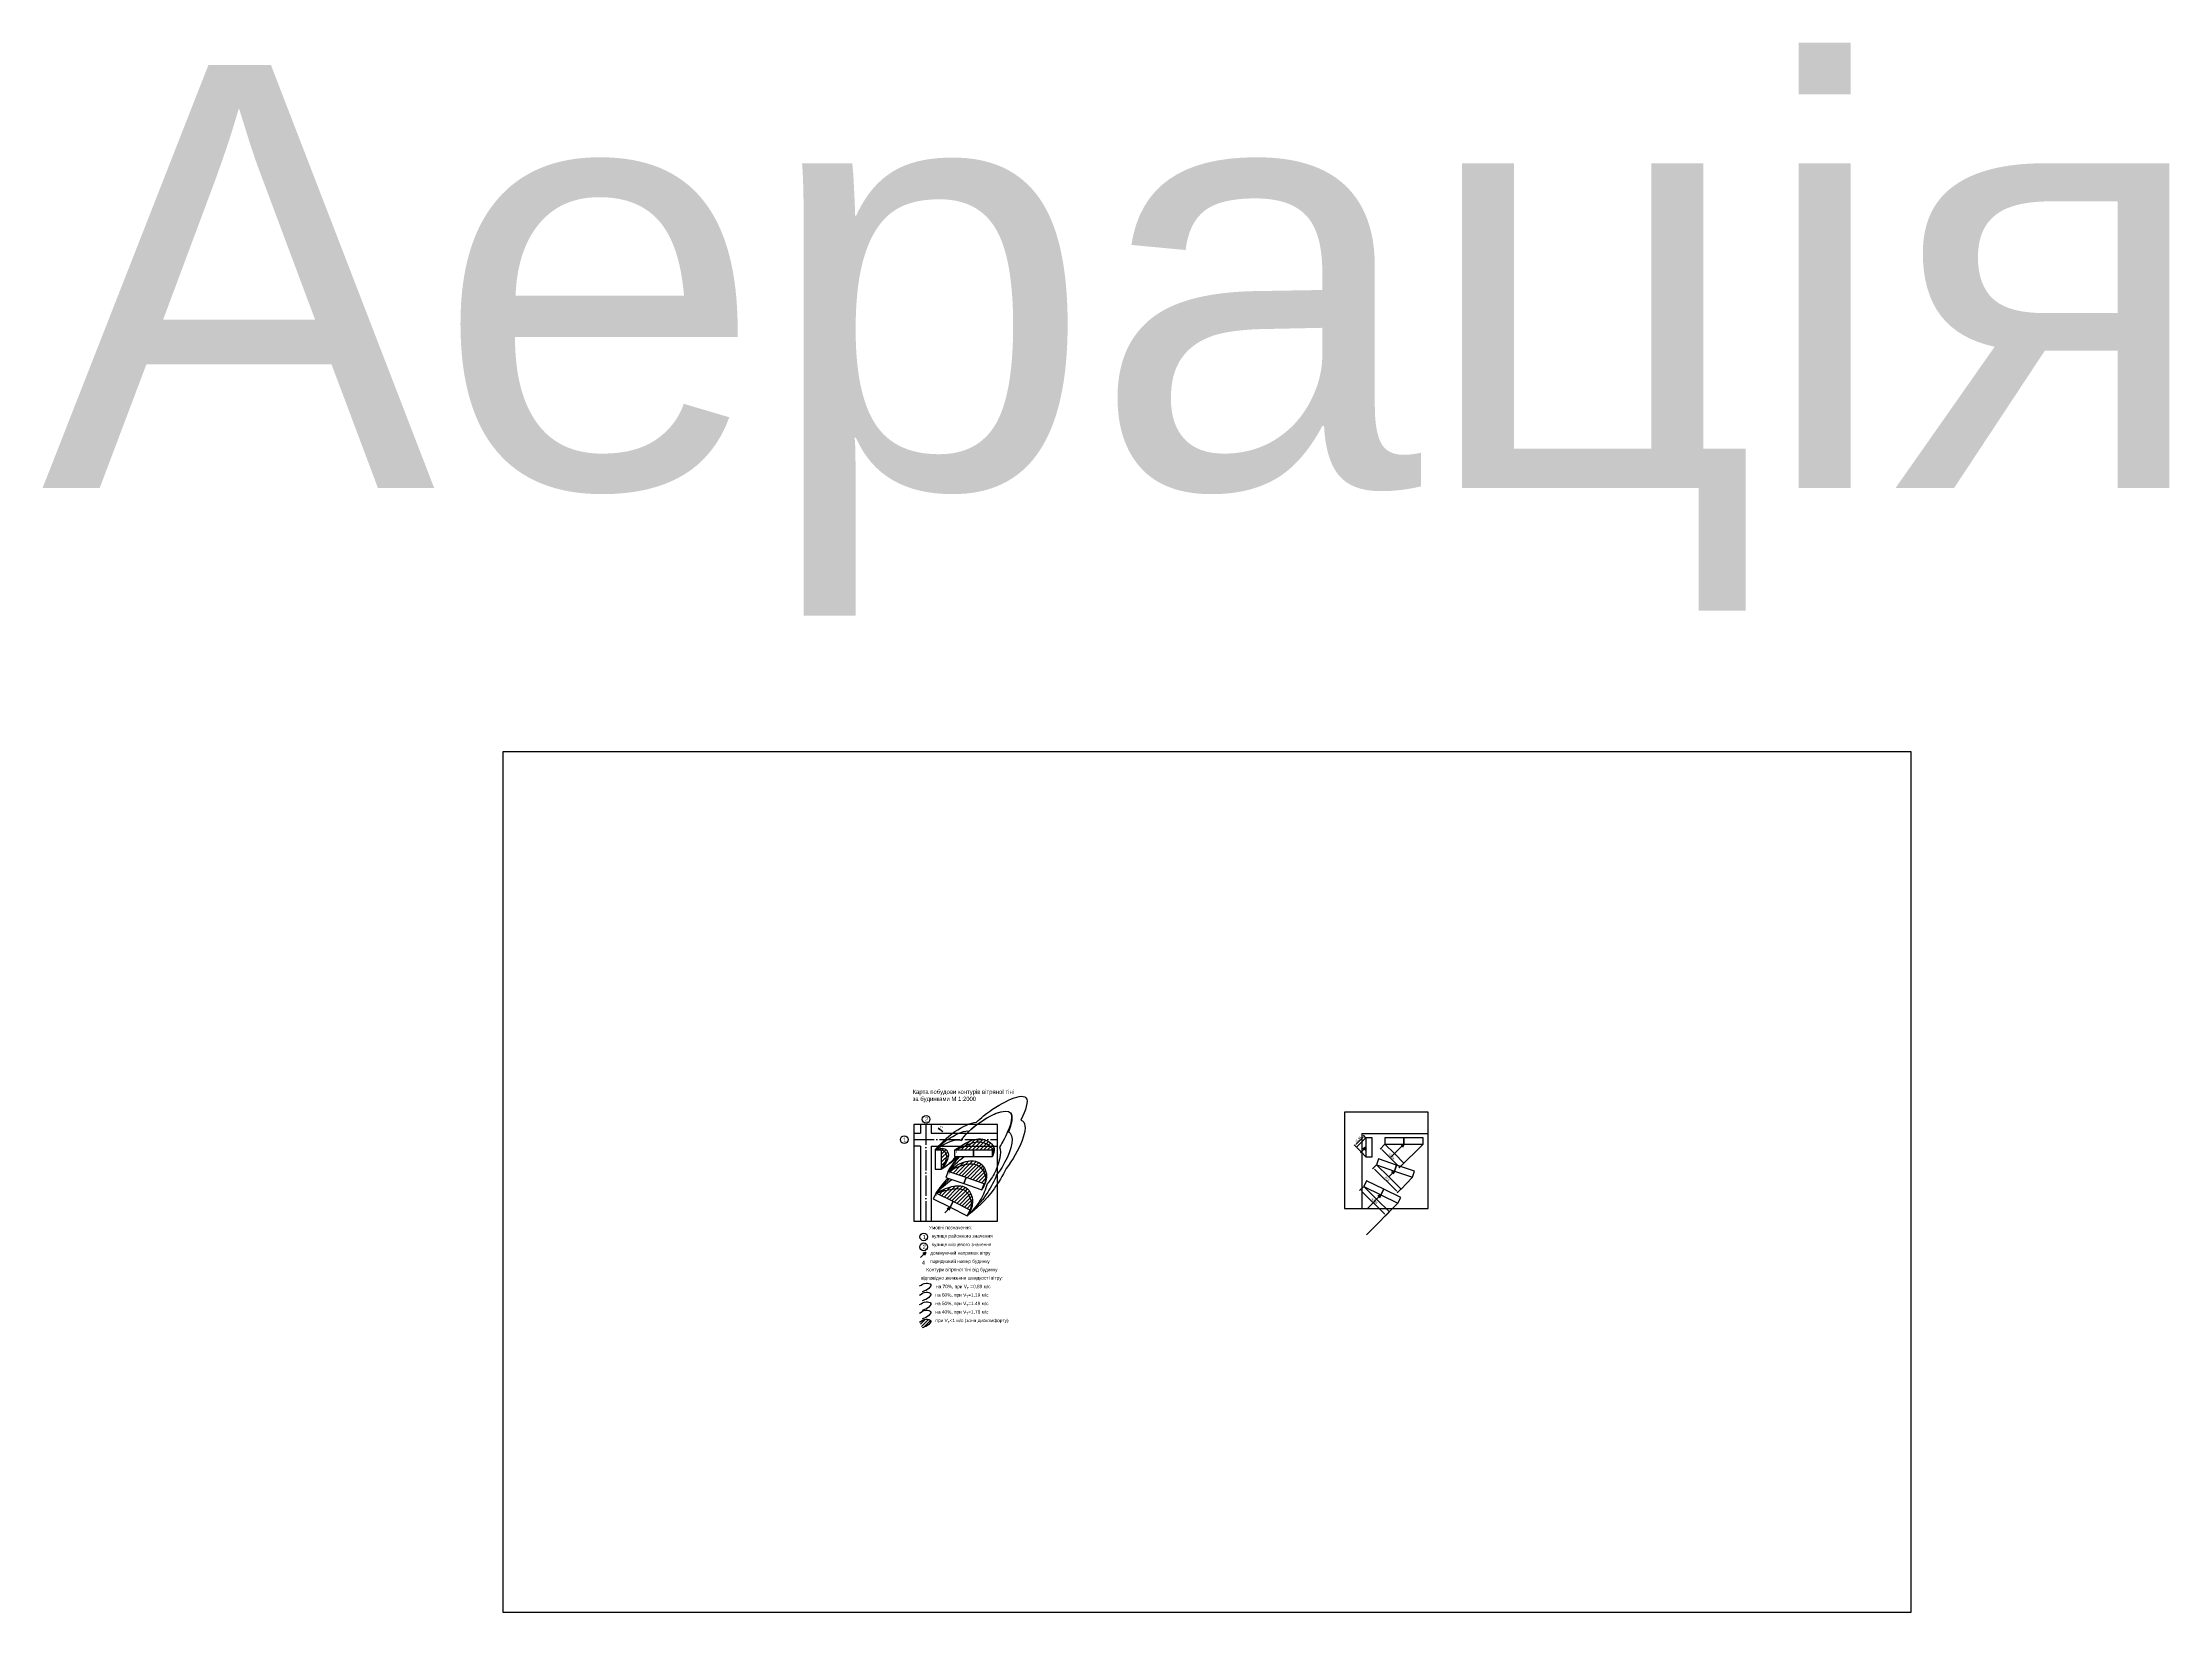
# Model space of a CAD drawing. Header units: millimetres. Extents: x 3866 to 35600, y -8896 to 9491.
# Drawn here: x 22199 to 24713, y -6246 to -4390 of the extents above; entities that cross this region are included whole.
import ezdxf

# ---------------------------------------------------------------- set-up
doc = ezdxf.new("R2010")
doc.units = ezdxf.units.MM
doc.linetypes.add('ACAD_ISO04W100', pattern=[30, 24, -3, 0, -3])
for name, color, linetype in [('А.1м.с', 7, 'Continuous'), ('А.40', 5, 'Continuous'), ('А.50', 3, 'Continuous'), ('А.60', 210, 'Continuous'), ('А.70', 130, 'Continuous'), ('будівлі', 7, 'Continuous'), ('ВДМ', 7, 'Continuous'), ('шум1', 243, 'Continuous')]:
    doc.layers.add(name, color=color, linetype=linetype)
doc.styles.get("Standard").update_dxf_attribs({"font": 'arial.ttf'})
doc.dimstyles.new('ISO-25', dxfattribs={"dimtxt": 2.5, "dimasz": 2.5, "dimexe": 1.25, "dimexo": 0.625, "dimtad": 1, "dimtxsty": 'Standard', "dimcen": 2.5, "dimadec": 0, "dimazin": 0, "dimtfac": 1, "dimtmove": 0, "dimatfit": 3, "dimfxl": 1, "dimarcsym": 0})

# ---------------------------------------------------------------- blocks, each defined once
blk = doc.blocks.new('*D2')
at = {"color": 0, "lineweight": -2, "transparency": 16777216}
for p, q in [((23763, -5684.2), (23760.7, -5681.8)), ((23751.8, -5695.4), (23749.4, -5693.1)), ((23752.1, -5692.2), (23759.8, -5684.5))]:
    blk.add_line(p, q, dxfattribs=at)
at = {"color": 0, "lineweight": 40, "transparency": 16777216}
for points in [[(23759.5, -5684.2), (23760.1, -5684.8), (23761.6, -5682.7)], [(23751.8, -5691.9), (23752.4, -5692.5), (23750.3, -5694)]]:
    blk.add_solid(points, dxfattribs=at)
at = {"layer": 'Defpoints', "color": 0, "lineweight": 40, "transparency": 16777216}
for p in [(23761.6, -5682.7), (23752.2, -5695.9), (23763.5, -5684.6)]:
    blk.add_point(p, dxfattribs=at)
at = {"color": 0, "lineweight": 40, "transparency": 16777216, "insert": (23754.4, -5686.8), "char_height": 2.5, "attachment_point": 5, "rotation": 45}
blk.add_mtext('15,91', dxfattribs=at)
blk = doc.blocks.new('*D3')
at = {"color": 0, "lineweight": -2, "transparency": 16777216}
for p, q in [((23785.5, -5692.6), (23780.1, -5698)), ((23782.7, -5698.9), (23801.5, -5717.8)), ((23807.9, -5715), (23802.4, -5720.4))]:
    blk.add_line(p, q, dxfattribs=at)
at = {"color": 0, "lineweight": 40, "transparency": 16777216}
for points in [[(23783, -5698.6), (23782.4, -5699.2), (23781, -5697.1)], [(23801.8, -5717.5), (23801.2, -5718.1), (23803.3, -5719.6)]]:
    blk.add_solid(points, dxfattribs=at)
at = {"layer": 'Defpoints', "color": 0, "lineweight": 40, "transparency": 16777216}
for p in [(23786, -5692.1), (23803.3, -5719.6), (23808.3, -5714.6)]:
    blk.add_point(p, dxfattribs=at)
at = {"color": 0, "lineweight": 40, "transparency": 16777216, "insert": (23793.6, -5706.8), "char_height": 2.5, "attachment_point": 5, "rotation": 314.8587}
blk.add_mtext('31,66', dxfattribs=at)
blk = doc.blocks.new('*D4')
at = {"color": 0, "lineweight": -2, "transparency": 16777216}
for p, q in [((23760.5, -5742.6), (23756, -5747.1)), ((23758.7, -5748), (23785.3, -5774.5)), ((23790.8, -5772.7), (23786.2, -5777.2))]:
    blk.add_line(p, q, dxfattribs=at)
at = {"color": 0, "lineweight": 40, "transparency": 16777216}
for points in [[(23759, -5747.7), (23758.4, -5748.3), (23756.9, -5746.2)], [(23785.6, -5774.2), (23785.1, -5774.8), (23787.1, -5776.3)]]:
    blk.add_solid(points, dxfattribs=at)
at = {"layer": 'Defpoints', "color": 0, "lineweight": 40, "transparency": 16777216}
for p in [(23761, -5742.1), (23787.1, -5776.3), (23791.2, -5772.2)]:
    blk.add_point(p, dxfattribs=at)
at = {"color": 0, "lineweight": 40, "transparency": 16777216, "insert": (23773.5, -5759.7), "char_height": 2.5, "attachment_point": 5, "rotation": 315.122}
blk.add_mtext('42,65', dxfattribs=at)
blk = doc.blocks.new('*D5')
at = {"color": 0, "lineweight": -2, "transparency": 16777216}
for p, q in [((23775.6, -5717.2), (23771.4, -5721.5)), ((23774.1, -5722.3), (23799.5, -5747.2)), ((23804.6, -5745.6), (23800.4, -5749.9))]:
    blk.add_line(p, q, dxfattribs=at)
at = {"color": 0, "lineweight": 40, "transparency": 16777216}
for points in [[(23774.3, -5722), (23773.8, -5722.6), (23772.3, -5720.6)], [(23799.8, -5746.9), (23799.2, -5747.5), (23801.3, -5749)]]:
    blk.add_solid(points, dxfattribs=at)
at = {"layer": 'Defpoints', "color": 0, "lineweight": 40, "transparency": 16777216}
for p in [(23776, -5716.7), (23801.3, -5749), (23805.1, -5745.1)]:
    blk.add_point(p, dxfattribs=at)
at = {"color": 0, "lineweight": 40, "transparency": 16777216, "insert": (23788.3, -5733.3), "char_height": 2.5, "attachment_point": 5, "rotation": 315.6061}
blk.add_mtext('40,6', dxfattribs=at)

msp = doc.modelspace()

# ---------------------------------------------------------------- hatches: boundary and pattern name
at = {"layer": 'А.1м.с'}
h = msp.add_hatch(dxfattribs=at)
h.set_pattern_fill('ANSI31', color=256)
edge = h.paths.add_edge_path()
edge.add_spline(control_points=[(23261.841, -5721.921), (23263.667, -5718.693), (23266.617, -5713.478), (23268.762, -5704.781), (23262.899, -5698.028), (23257.41, -5698.921), (23254.341, -5699.421)], knot_values=[0, 0, 0, 0, 11.24304489, 18.16762156, 25.07905023, 33.8451357, 33.8451357, 33.8451357, 33.8451357], degree=3, periodic=0)
edge.add_line((23254.341, -5699.421), (23261.841, -5699.421))
edge.add_line((23261.841, -5699.421), (23261.841, -5721.921))
edge = h.paths.add_edge_path()
edge.add_spline(control_points=[(23261.841, -5721.921), (23264.644, -5718.29), (23268.858, -5712.832), (23271.097, -5703.216), (23264.565, -5695.68), (23258.246, -5697.992), (23254.341, -5699.421)], knot_values=[0, 0, 0, 0, 13.75412054, 20.67869721, 27.59012588, 38.77571476, 38.77571476, 38.77571476, 38.77571476], degree=3, periodic=0)
edge.add_spline(control_points=[(23254.341, -5699.421), (23257.41, -5698.921), (23262.899, -5698.028), (23268.762, -5704.781), (23266.617, -5713.478), (23263.667, -5718.693), (23261.841, -5721.921)], knot_values=[0, 0, 0, 0, 8.76608547, 15.67751414, 22.60209081, 33.8451357, 33.8451357, 33.8451357, 33.8451357], degree=3, periodic=0)
h = msp.add_hatch(dxfattribs=at)
h.set_pattern_fill('ANSI31', color=256)
edge = h.paths.add_edge_path()
edge.add_spline(control_points=[(23322.745, -5694.421), (23320.694, -5690.988), (23316.427, -5688.237), (23312.063, -5686.921)], knot_values=[38.12161937, 38.12161937, 38.12161937, 38.12161937, 50.43947793, 50.43947793, 50.43947793, 50.43947793], degree=3, periodic=0)
edge.add_line((23312.063, -5686.921), (23299.908, -5686.921))
edge.add_spline(control_points=[(23299.908, -5686.921), (23297.249, -5687.644), (23291.889, -5689.951), (23286.944, -5692.836), (23284.421, -5694.421)], knot_values=[9.09746139, 9.09746139, 9.09746139, 9.09746139, 17.29577933, 26.23985551, 26.23985551, 26.23985551, 26.23985551], degree=3, periodic=0)
edge.add_line((23284.421, -5694.421), (23288.586, -5694.421))
edge.add_spline(control_points=[(23288.586, -5694.421), (23289.378, -5694.088), (23295.825, -5691.385), (23305.528, -5687.454), (23316.032, -5692.136), (23318.718, -5694.421)], knot_values=[12.78265866, 12.78265866, 12.78265866, 12.78265866, 15.34772271, 33.61444356, 43.42856335, 43.42856335, 43.42856335, 43.42856335], degree=3, periodic=0)
edge.add_line((23318.718, -5694.421), (23322.745, -5694.421))
edge = h.paths.add_edge_path()
edge.add_spline(control_points=[(23321.841, -5706.921), (23323.105, -5703.718), (23324.844, -5699.307), (23323.345, -5695.425), (23322.745, -5694.421)], knot_values=[50.43947793, 50.43947793, 50.43947793, 50.43947793, 59.999457, 63.60308454, 63.60308454, 63.60308454, 63.60308454], degree=3, periodic=0)
edge.add_line((23322.745, -5694.421), (23318.718, -5694.421))
edge.add_spline(control_points=[(23318.718, -5694.421), (23320.885, -5696.265), (23323.558, -5700.234), (23322.356, -5704.914), (23321.841, -5706.921)], knot_values=[43.42856335, 43.42856335, 43.42856335, 43.42856335, 51.34929062, 57.29868635, 57.29868635, 57.29868635, 57.29868635], degree=3, periodic=0)
edge = h.paths.add_edge_path()
edge.add_spline(control_points=[(23321.841, -5706.921), (23322.356, -5704.914), (23323.558, -5700.234), (23320.885, -5696.265), (23318.718, -5694.421)], knot_values=[43.42856335, 43.42856335, 43.42856335, 43.42856335, 49.37795907, 57.29868635, 57.29868635, 57.29868635, 57.29868635], degree=3, periodic=0)
edge.add_line((23318.718, -5694.421), (23288.586, -5694.421))
edge.add_spline(control_points=[(23288.586, -5694.421), (23284.64, -5696.081), (23280.741, -5697.751), (23276.841, -5699.421)], knot_values=[0, 0, 0, 0, 12.78265866, 12.78265866, 12.78265866, 12.78265866], degree=3, periodic=0)
edge.add_line((23276.841, -5699.421), (23299.341, -5699.421))
edge.add_line((23299.341, -5699.421), (23321.841, -5699.421))
edge.add_line((23321.841, -5699.421), (23321.841, -5706.921))
edge = h.paths.add_edge_path(flags=17)
edge.add_spline(control_points=[(23318.718, -5694.421), (23316.032, -5692.136), (23305.528, -5687.454), (23295.825, -5691.385), (23289.378, -5694.088), (23288.586, -5694.421)], knot_values=[12.78265866, 12.78265866, 12.78265866, 12.78265866, 22.59677845, 40.8634993, 43.42856335, 43.42856335, 43.42856335, 43.42856335], degree=3, periodic=0)
edge.add_line((23288.586, -5694.421), (23318.718, -5694.421))
edge = h.paths.add_edge_path(flags=17)
edge.add_spline(control_points=[(23276.841, -5699.421), (23280.741, -5697.751), (23284.64, -5696.081), (23288.586, -5694.421)], knot_values=[0, 0, 0, 0, 12.78265866, 12.78265866, 12.78265866, 12.78265866], degree=3, periodic=0)
edge.add_line((23288.586, -5694.421), (23284.421, -5694.421))
edge.add_spline(control_points=[(23284.421, -5694.421), (23281.855, -5696.033), (23279.348, -5697.727), (23276.841, -5699.421)], knot_values=[0, 0, 0, 0, 9.09746139, 9.09746139, 9.09746139, 9.09746139], degree=3, periodic=0)
h = msp.add_hatch(dxfattribs=at)
h.set_pattern_fill('ANSI31', color=256)
edge = h.paths.add_edge_path()
edge.add_spline(control_points=[(23309.509, -5746.05), (23312.368, -5740.673), (23318.156, -5729.79), (23307.62, -5710.482), (23285.749, -5712.189), (23275.174, -5720.073), (23269.347, -5724.418)], knot_values=[0, 0, 0, 0, 17.48571794, 35.38647666, 53.16169443, 74.98081299, 74.98081299, 74.98081299, 74.98081299], degree=3, periodic=0)
edge.add_spline(control_points=[(23269.341, -5724.421), (23274.956, -5721.578), (23285.782, -5716.097), (23306.25, -5713.901), (23316.575, -5732.052), (23311.648, -5741.812), (23309.509, -5746.05)], knot_values=[0, 0, 0, 0, 19.14891452, 36.92413229, 54.82489102, 68.56093059, 68.56093059, 68.56093059, 68.56093059], degree=3, periodic=0)
h = msp.add_hatch(dxfattribs=at)
h.set_pattern_fill('ANSI31', color=256)
edge = h.paths.add_edge_path()
edge.add_spline(control_points=[(23309.509, -5746.05), (23311.648, -5741.812), (23316.575, -5732.052), (23306.25, -5713.901), (23286.37, -5716.034), (23275.885, -5721.118), (23270.727, -5723.72)], knot_values=[1.57501084, 1.57501084, 1.57501084, 1.57501084, 15.31105042, 33.21180914, 50.98702691, 68.56093059, 68.56093059, 68.56093059, 68.56093059], degree=3, periodic=0)
edge.add_line((23270.727, -5723.72), (23269.347, -5724.418))
edge.add_line((23269.347, -5724.418), (23290.637, -5731.682))
edge.add_line((23290.637, -5731.682), (23311.93, -5738.952))
edge.add_line((23311.93, -5738.952), (23309.509, -5746.05))
h = msp.add_hatch(dxfattribs=at)
h.set_pattern_fill('ANSI31', color=256)
edge = h.paths.add_edge_path()
edge.add_spline(control_points=[(23292.186, -5776.854), (23294.748, -5772.758), (23301.202, -5762.441), (23294.132, -5740.167), (23271.791, -5741.405), (23261.099, -5747.058), (23255.163, -5750.197)], knot_values=[0, 0, 0, 0, 14.34736448, 36.14233466, 52.51292332, 72.94465158, 72.94465158, 72.94465158, 72.94465158], degree=3, periodic=0)
edge.add_spline(control_points=[(23255.163, -5750.197), (23260.688, -5748.487), (23271.302, -5745.202), (23292.338, -5743.317), (23299.383, -5764.385), (23293.96, -5773.78), (23292.186, -5776.854)], knot_values=[0, 0, 0, 0, 17.7688353, 34.13942396, 55.93439414, 66.53484868, 66.53484868, 66.53484868, 66.53484868], degree=3, periodic=0)
h = msp.add_hatch(dxfattribs=at)
h.set_pattern_fill('ANSI31', color=256)
edge = h.paths.add_edge_path()
edge.add_spline(control_points=[(23292.186, -5776.854), (23293.96, -5773.78), (23299.383, -5764.385), (23292.338, -5743.317), (23271.302, -5745.202), (23260.688, -5748.487), (23255.163, -5750.197)], knot_values=[0, 0, 0, 0, 10.60045455, 32.39542472, 48.76601338, 66.53484868, 66.53484868, 66.53484868, 66.53484868], degree=3, periodic=0)
edge.add_line((23255.163, -5750.197), (23275.335, -5760.163))
edge.add_line((23275.335, -5760.163), (23295.558, -5770.155))
h = msp.add_hatch(dxfattribs=at)
h.set_pattern_fill('ANSI31', color=256, scale=0.831453)
h.set_pattern_definition([(45, (3916.691, -958.413), (-1.86666616, 1.86666616), [])])
edge = h.paths.add_edge_path()
edge.add_spline(control_points=[(23238.634, -5909.333), (23240.661, -5908.725), (23244.752, -5907.499), (23251.726, -5900.257), (23241.751, -5898.265), (23237.997, -5900.884), (23235.798, -5902.418)], knot_values=[0, 0, 0, 0, 8.2565638, 16.66560496, 23.6927659, 33.62863913, 33.62863913, 33.62863913, 33.62863913], degree=3, periodic=0)
edge.add_line((23235.798, -5902.418), (23238.634, -5909.333))

# ---------------------------------------------------------------- linework, layer by layer
for points in [[(23738.229, -5768.251), (23836.9, -5768.251), (23836.9, -5654.389), (23738.229, -5654.389), (23738.229, -5768.251)], [(23229.099, -5783.057), (23327.77, -5783.057), (23327.77, -5669.195), (23229.099, -5669.195), (23229.099, -5783.057)]]:
    msp.add_lwpolyline(points)
at = {"color": 2, "lineweight": 40}
for points in [[(23763.471, -5684.615), (23752.221, -5695.865)], [(23757.85, -5701.493), (23752.221, -5695.865)], [(23763.471, -5695.865), (23757.034, -5702.302)], [(23763.471, -5707.115), (23757.846, -5701.49)], [(23763.471, -5695.865), (23759.952, -5697.562)], [(23763.471, -5695.865), (23761.774, -5699.385)], [(23785.971, -5692.115), (23797.221, -5703.365)], [(23808.471, -5692.115), (23792.795, -5707.792)], [(23797.221, -5703.365), (23808.304, -5714.559)], [(23830.971, -5692.115), (23802.786, -5720.023)], [(23808.471, -5692.115), (23804.952, -5693.812)], [(23808.471, -5692.115), (23806.774, -5695.635)], [(23776.05, -5716.713), (23790.375, -5730.978)], [(23797.344, -5723.979), (23790.375, -5730.978)], [(23790.375, -5730.978), (23804.939, -5745.237)], [(23797.344, -5723.979), (23793.824, -5725.676)], [(23797.344, -5723.979), (23795.647, -5727.499)], [(23818.639, -5731.244), (23804.939, -5745.237)], [(23760.971, -5742.115), (23776.084, -5757.163)], [(23781.144, -5752.082), (23765.207, -5768.086)], [(23776.084, -5757.163), (23791.196, -5772.211)], [(23781.144, -5752.082), (23777.624, -5753.779)], [(23781.144, -5752.082), (23779.447, -5755.601)], [(23801.316, -5762.048), (23763.949, -5799.574)]]:
    msp.add_lwpolyline(points, dxfattribs=at)
at = {"color": 7, "lineweight": 40}
for points in [[(23272.013, -5766.887), (23265.576, -5773.324)], [(23272.013, -5766.887), (23268.493, -5768.584)], [(23272.013, -5766.887), (23270.316, -5770.407)]]:
    msp.add_lwpolyline(points, dxfattribs=at)
at = {"lineweight": 40}
for points in [[(23243.286, -5819.73), (23236.849, -5826.166)], [(23243.286, -5819.73), (23239.766, -5821.427)], [(23243.286, -5819.73), (23241.589, -5823.249)]]:
    msp.add_lwpolyline(points, dxfattribs=at)
for centre in [(23217.626, -5686.883), (23243.411, -5662.847), (23240.669, -5801.876), (23240.61, -5813.586)]:
    msp.add_circle(centre, 4.556)
at = {"layer": 'А.1м.с'}
for points in [[(23261.841, -5721.921), (23269.128, -5710.256), (23269.912, -5703.376), (23265.448, -5698.099), (23254.341, -5699.421)], [(23276.841, -5699.421), (23292.217, -5689.983), (23310.136, -5686.435), (23323.923, -5697.59), (23321.841, -5706.921)], [(23269.347, -5724.418), (23288.192, -5713.421), (23305.959, -5713.965), (23314.962, -5729.437), (23309.509, -5746.05)], [(23255.163, -5750.197), (23274, -5742.284), (23290.332, -5743.408), (23298.088, -5763.777), (23292.186, -5776.854)], [(23235.798, -5902.418), (23243.395, -5899.171), (23248.984, -5900.875), (23244.915, -5906.561), (23238.634, -5909.333)]]:
    msp.add_spline(points, degree=3, dxfattribs=at)
at = {"layer": 'А.40', "color": 5}
for points, knots in [([(23302.86, -5666.244), (23305.486, -5663.765), (23324.311, -5647.401), (23370.852, -5622.486), (23361.35, -5652.18), (23355.326, -5663.821)], [43.67590181, 43.67590181, 43.67590181, 43.67590181, 53.39672759, 107.70205218, 139.35755264, 139.35755264, 139.35755264, 139.35755264]), ([(23254.341, -5699.421), (23260.539, -5691.868), (23271.518, -5678.487), (23297.089, -5666.424), (23302.86, -5666.244)], [0, 0, 0, 0, 32.16981049, 56.98700148, 56.98700148, 56.98700148, 56.98700148]), ([(23355.326, -5663.821), (23356.069, -5664.034), (23367.429, -5669.118), (23353.616, -5701.066), (23338.059, -5721.177)], [105.24079132, 105.24079132, 105.24079132, 105.24079132, 109.02205405, 169.72011156, 169.72011156, 169.72011156, 169.72011156]), ([(23338.059, -5721.177), (23334.006, -5729.422), (23318.413, -5755.407), (23302.715, -5768.244), (23292.186, -5776.854)], [144.97133462, 144.97133462, 144.97133462, 144.97133462, 166.94130962, 211.68958448, 211.68958448, 211.68958448, 211.68958448])]:
    msp.add_open_spline(points, degree=3, knots=knots, dxfattribs=at)
for points in [[(23281.244, -5706.921), (23274.34, -5713.499), (23268.09, -5717.71), (23261.841, -5721.921)], [(23269.341, -5724.421), (23273.729, -5718.569), (23278.117, -5712.718), (23283.087, -5706.921)], [(23255.163, -5750.197), (23260.232, -5744.538), (23265.3, -5738.879), (23271.248, -5732.996)]]:
    msp.add_open_spline(points, degree=3, dxfattribs=at)
at = {"layer": 'А.40'}
msp.add_spline([(23235.798, -5891.832), (23243.395, -5888.585), (23248.984, -5890.289), (23244.915, -5895.974), (23238.634, -5898.746)], degree=3, dxfattribs=at)
at = {"layer": 'А.50', "color": 3}
for points, knots in [([(23294.489, -5676.787), (23297.087, -5674.244), (23312.063, -5661.186), (23349.769, -5642.708), (23344.555, -5668.753), (23340.928, -5677.883)], [29.98371995, 29.98371995, 29.98371995, 29.98371995, 40.17394751, 82.53561963, 106.5980717, 106.5980717, 106.5980717, 106.5980717]), ([(23254.341, -5699.421), (23259.203, -5694.509), (23268.951, -5684.66), (23290.439, -5675.263), (23294.489, -5676.787)], [0, 0, 0, 0, 22.81172299, 45.73456497, 45.73456497, 45.73456497, 45.73456497]), ([(23340.928, -5677.883), (23341.665, -5678.237), (23349.592, -5683.798), (23339.894, -5710.506), (23328.978, -5725.855), (23326.773, -5728.616)], [86.03660773, 86.03660773, 86.03660773, 86.03660773, 89.69664637, 131.01352406, 141.16696249, 141.16696249, 141.16696249, 141.16696249]), ([(23326.773, -5728.616), (23324.14, -5735.475), (23312.47, -5757.535), (23300.304, -5769.122), (23292.186, -5776.854)], [112.13159629, 112.13159629, 112.13159629, 112.13159629, 130.5059349, 167.36709287, 167.36709287, 167.36709287, 167.36709287])]:
    msp.add_open_spline(points, degree=3, knots=knots, dxfattribs=at)
for points in [[(23280.34, -5706.921), (23273.953, -5713.857), (23267.897, -5717.889), (23261.841, -5721.921)], [(23269.341, -5724.421), (23273.407, -5718.525), (23277.472, -5712.628), (23282.457, -5706.921)], [(23255.163, -5750.197), (23259.596, -5744.151), (23264.028, -5738.105), (23269.398, -5732.365)]]:
    msp.add_open_spline(points, degree=3, dxfattribs=at)
at = {"layer": 'А.50'}
msp.add_spline([(23235.798, -5881.921), (23243.395, -5878.675), (23248.984, -5880.379), (23244.915, -5886.064), (23238.634, -5888.836)], degree=3, dxfattribs=at)
at = {"layer": 'А.60'}
for points, knots in [([(23284.808, -5687.799), (23289.499, -5681.545), (23304.786, -5664.713), (23354.502, -5640.811), (23339.774, -5680.1), (23332.06, -5692.738), (23330.261, -5695.44)], [15.34584618, 15.34584618, 15.34584618, 15.34584618, 40.17394751, 82.53561963, 114.60440718, 124.26017479, 124.26017479, 124.26017479, 124.26017479]), ([(23254.341, -5699.421), (23257.942, -5696.667), (23266.087, -5690.44), (23281.865, -5685.55), (23284.789, -5687.784), (23284.808, -5687.799)], [0, 0, 0, 0, 14.65793373, 33.1497003, 33.27186545, 33.27186545, 33.27186545, 33.27186545]), ([(23278.175, -5706.921), (23276.749, -5708.845), (23271.013, -5715.798), (23265.735, -5719.321), (23261.841, -5721.921)], [54.54015573, 54.54015573, 54.54015573, 54.54015573, 59.99723729, 75.35207769, 75.35207769, 75.35207769, 75.35207769]), ([(23330.261, -5695.44), (23333.602, -5702.136), (23327.407, -5723.563), (23318.578, -5735.726), (23315.766, -5739.089)], [72.46706969, 72.46706969, 72.46706969, 72.46706969, 103.163641, 116.73736196, 116.73736196, 116.73736196, 116.73736196]), ([(23315.766, -5739.089), (23313.992, -5745.579), (23306.522, -5762.563), (23297.491, -5771.565), (23292.186, -5776.854)], [88.74894616, 88.74894616, 88.74894616, 88.74894616, 105.70927886, 129.85646405, 129.85646405, 129.85646405, 129.85646405])]:
    msp.add_open_spline(points, degree=3, knots=knots, dxfattribs=at)
for points in [[(23269.341, -5724.421), (23275.022, -5718.488), (23280.704, -5712.555), (23288.287, -5706.921)], [(23255.163, -5750.197), (23260.865, -5744.627), (23266.567, -5739.058), (23273.83, -5733.877)]]:
    msp.add_open_spline(points, degree=3, dxfattribs=at)
msp.add_spline([(23235.798, -5870.504), (23243.395, -5867.257), (23248.984, -5868.961), (23244.915, -5874.646), (23238.634, -5877.418)], degree=3, dxfattribs=at)
at = {"layer": 'А.70'}
for points in [[(23261.841, -5721.921), (23266.784, -5711.822), (23267.568, -5704.942), (23263.104, -5699.666), (23254.341, -5699.421)], [(23276.841, -5699.421), (23290.968, -5693.423), (23308.887, -5689.875), (23322.674, -5701.03), (23321.841, -5706.921)], [(23269.341, -5724.421), (23286.981, -5716.97), (23304.748, -5717.514), (23313.751, -5732.986), (23309.509, -5746.05)], [(23255.163, -5750.197), (23272.339, -5745.646), (23288.671, -5746.77), (23296.427, -5767.139), (23292.186, -5776.854)], [(23235.798, -5859.862), (23243.395, -5856.616), (23248.984, -5858.319), (23244.915, -5864.005), (23238.634, -5866.777)]]:
    msp.add_spline(points, degree=3, dxfattribs=at)
at = {"layer": 'будівлі', "color": 7}
for points in [[(23254.341, -5699.421), (23254.341, -5721.921), (23261.841, -5721.921), (23261.841, -5699.421), (23254.341, -5699.421)], [(23299.341, -5699.421), (23276.841, -5699.421), (23276.841, -5706.921), (23299.341, -5706.921), (23299.341, -5699.421)], [(23321.841, -5699.421), (23299.341, -5699.421), (23299.341, -5706.921), (23321.841, -5706.921), (23321.841, -5699.421)], [(23290.636, -5731.686), (23269.341, -5724.421), (23266.919, -5731.519), (23288.214, -5738.785), (23290.636, -5731.686)], [(23311.93, -5738.952), (23290.636, -5731.686), (23288.214, -5738.785), (23309.509, -5746.05), (23311.93, -5738.952)], [(23275.335, -5760.163), (23255.163, -5750.197), (23251.841, -5756.921), (23272.013, -5766.887), (23275.335, -5760.163)], [(23295.508, -5770.13), (23275.335, -5760.163), (23272.013, -5766.887), (23292.186, -5776.854), (23295.508, -5770.13)]]:
    msp.add_lwpolyline(points, dxfattribs=at)
at = {"layer": 'будівлі'}
for points in [[(23763.471, -5684.615), (23763.471, -5707.115), (23770.971, -5707.115), (23770.971, -5684.615), (23763.471, -5684.615)], [(23808.471, -5684.615), (23785.971, -5684.615), (23785.971, -5692.115), (23808.471, -5692.115), (23808.471, -5684.615)], [(23830.971, -5684.615), (23808.471, -5684.615), (23808.471, -5692.115), (23830.971, -5692.115), (23830.971, -5684.615)], [(23799.766, -5716.881), (23778.471, -5709.615), (23776.05, -5716.713), (23797.344, -5723.979), (23799.766, -5716.881)], [(23821.061, -5724.146), (23799.766, -5716.881), (23797.344, -5723.979), (23818.639, -5731.244), (23821.061, -5724.146)], [(23784.466, -5745.357), (23764.294, -5735.391), (23760.971, -5742.115), (23781.144, -5752.082), (23784.466, -5745.357)], [(23804.638, -5755.324), (23784.466, -5745.357), (23781.144, -5752.082), (23801.316, -5762.048), (23804.638, -5755.324)]]:
    msp.add_lwpolyline(points, dxfattribs=at)
at = {"layer": 'ВДМ'}
for points in [[(23229.099, -5679.421), (23236.841, -5679.421)], [(23236.841, -5669.195), (23236.841, -5679.421)], [(23249.341, -5669.195), (23249.341, -5679.421)], [(23249.341, -5679.421), (23327.77, -5679.421)], [(23263.094, -5677.722), (23257.835, -5673.431)], [(23257.835, -5673.431), (23259.462, -5675.351)], [(23257.835, -5673.431), (23260.043, -5674.64)], [(23758.471, -5679.615), (23836.9, -5679.615)], [(23758.471, -5679.615), (23758.471, -5768.251)], [(23236.841, -5694.421), (23229.099, -5694.421)], [(23236.841, -5694.421), (23236.841, -5783.057)], [(23249.341, -5694.421), (23327.77, -5694.421)], [(23249.341, -5694.421), (23249.341, -5783.057)]]:
    msp.add_lwpolyline(points, dxfattribs=at)
at = {"layer": 'ВДМ', "linetype": 'ACAD_ISO04W100'}
for points in [[(23243.091, -5669.195), (23243.091, -5783.057)], [(23229.099, -5686.921), (23327.77, -5686.921)]]:
    msp.add_lwpolyline(points, dxfattribs=at)
at = {"layer": 'шум1'}
msp.add_lwpolyline([(22743.334, -5228.019), (24407.672, -5228.019), (24407.672, -6245.662), (22743.334, -6245.662)], close=True, dxfattribs=at)

# ---------------------------------------------------------------- texts
at = {"layer": 'ВДМ', "attachment_point": 1}
for s, width, heights, insert, char_height in [('Аерація', 4.32334, [0], (22197.431, -4416.949), 500), ('Карта побудови контурів вітряної тіні\\Pза будинками М 1:2000', 123.14304, [22.971], (23227.507, -5627.839), 5), ('2', 4.32334, [0], (23242.044, -5660.39), 5), ('Пн', 4.32334, [0], (23260.236, -5670.875), 2), ('1', 4.32334, [0], (23216.258, -5684.426), 5), ('1', 4.32334, [0], (23255.919, -5700.79), 2), ('2', 4.32334, [0], (23278.587, -5700.105), 2), ('3', 4.32334, [0], (23270.153, -5726.055), 2), ('4', 4.32334, [0], (23255.06, -5751.655), 2), ('1', 4.32334, [0], (23239.302, -5799.419), 5), ('\\pxsm1.5;Умовні позначення:\\P  вулиця районного значення\\P  вулиця місцевого значення\\P домінуючий напрямок вітру\\P порядковий номер будинку', 110.46956, [77.474], (23246.801, -5788.778), 4), ('4', 5, [0], (23238.248, -5829.778), 5), ('2', 4.32334, [0], (23239.243, -5811.129), 5), ('\\A1;\\pxsm1.5,qc;Контури вітряної тіні від будинку\\Pвідповідно зниження швидкості вітру:\\P  на 70%, при V{\\H0.7x;\\S^ T;} =0.89 м/с \\Pна 60%, при V{\\H0.7x;\\S^ T;}=1.19 м/с\\Pна 50%, при V{\\H0.7x;\\S^ T;}=1.49 м/с\\Pна 40%, при V{\\H0.7x;\\S^ T;}=1.78 м/с\\P\\ps*,q*;                                                       при V{\\H0.7x;\\S^ T;}<1 м/с (зона дискомфорту)', 233.43912, [95.356], (23169.074, -5838.445), 4)]:
    msp.add_mtext_dynamic_manual_height_columns(s, width=width, gutter_width=12.5, heights=heights, dxfattribs=dict(at, insert=insert, char_height=char_height))

# ---------------------------------------------------------------- dimensions: what is measured, and where the dimension line sits
at = {"color": 2, "lineweight": 40}
for p1, p2, distance, picture, middle in [((23752.221, -5695.865), (23763.471, -5684.615), 2.683, '*D2', (23754.445, -5686.839)), ((23785.971, -5692.115), (23808.304, -5714.559), -7.083, '*D3', (23793.625, -5706.833)), ((23776.05, -5716.713), (23805.059, -5745.115), -5.407, '*D5', (23788.26, -5733.258)), ((23760.971, -5742.115), (23791.196, -5772.211), -5.776, '*D4', (23773.509, -5759.748))]:
    dim = msp.add_aligned_dim(p1=p1, p2=p2, distance=distance, dimstyle='ISO-25', dxfattribs=at)
    dim.commit()
    dim.dimension.update_dxf_attribs({"geometry": picture, "text_midpoint": middle})

doc.saveas('drawing.dxf')
